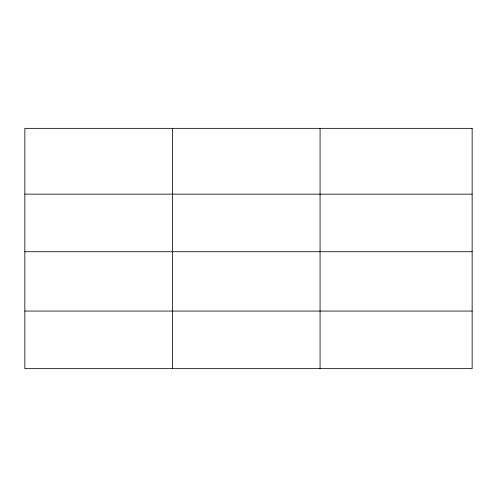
<?xml version="1.0" encoding="UTF-8"?>
<svg xmlns="http://www.w3.org/2000/svg" width="497" height="497" viewBox="0 0 497 497"><rect width="100%" height="100%" fill="white"/><g stroke="black" fill="none" stroke-linecap="round" stroke-linejoin="round"><path stroke-width="0.75" d="M24.85 194.147L472.15 194.147M24.85 251.73L472.15 251.73M24.85 311.06L472.15 311.06M320.068 128.356L320.068 368.644M172.459 128.356L172.459 368.644M472.15 128.356L24.85 128.356L24.85 368.644L472.15 368.644L472.15 128.356"/></g></svg>
